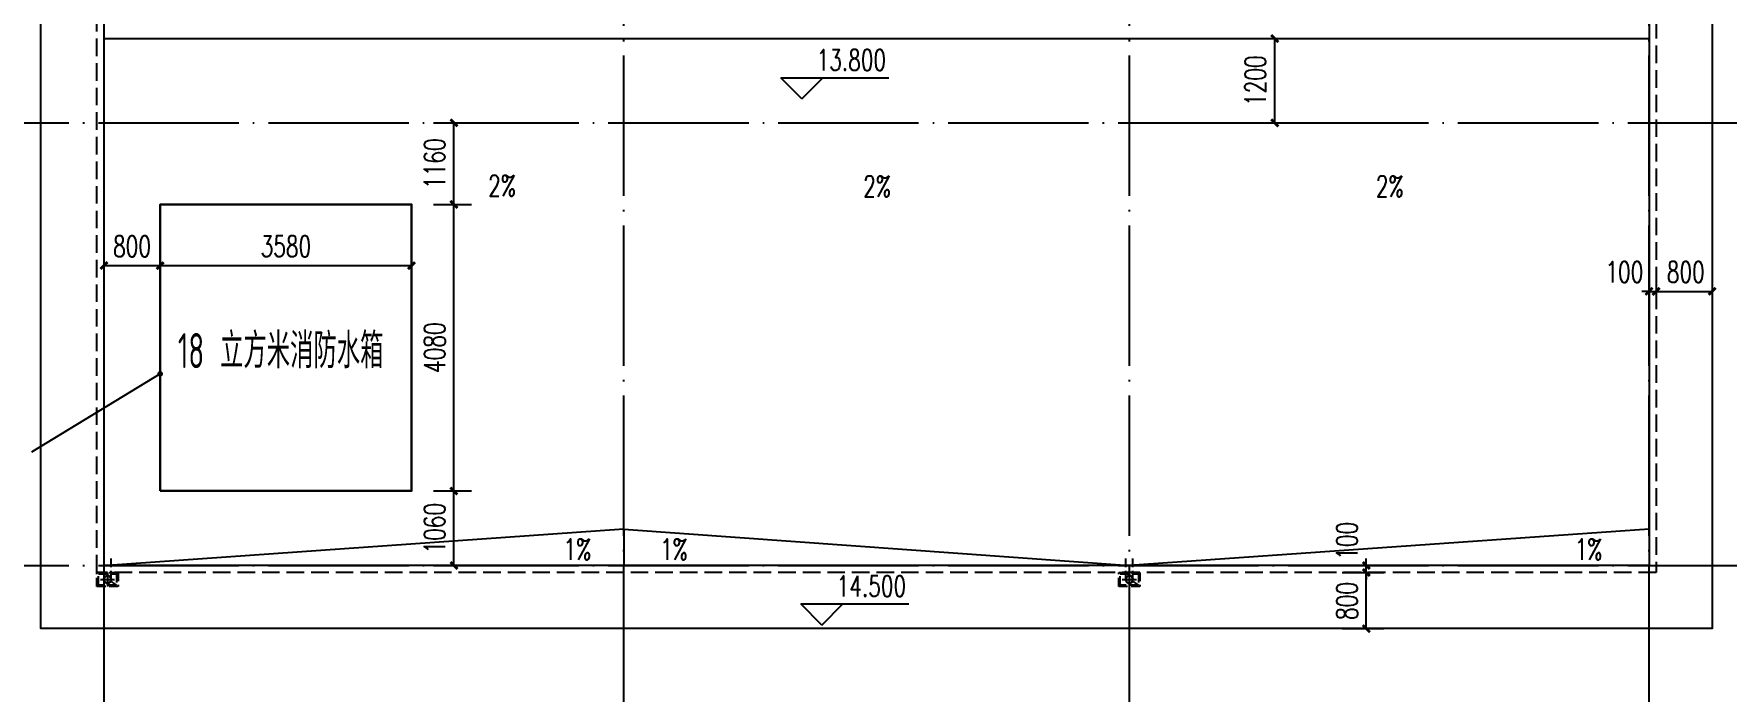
# Model space of a CAD drawing. Extents: x 5904849 to 6011887, y -826029 to -177002.
# Drawn here: x 5917905 to 5942017, y -574624 to -565253 of the extents above; entities that cross this region are included whole.
import ezdxf

# ---------------------------------------------------------------- set-up
doc = ezdxf.new("R2010")
doc.units = 0
doc.header["$LTSCALE"] = 1000
doc.header["$MEASUREMENT"] = 0
for name, pattern in [('CONTINOUS', [0]), ('DASH', [0.35, 0.25, -0.1]), ('DASH_50', [0.175, 0.125, -0.05]), ('DOTE', [2.42, 2, -0.2, 0.02, -0.2])]:
    doc.linetypes.add(name, pattern=pattern)
doc.layers.get('0').update_dxf_attribs({"linetype": 'CONTINUOUS'})
doc.layers.get('Defpoints').update_dxf_attribs({"linetype": 'CONTINUOUS'})
doc.layers.add('_0', color=7, linetype='CONTINUOUS', lineweight=25)
for name, color, linetype in [('DIM_ELEV', 3, 'CONTINUOUS'), ('DIM_LEAD', 3, 'CONTINUOUS'), ('DIM_SYMB', 3, 'CONTINUOUS'), ('DOTE', 252, 'CONTINUOUS'), ('LAYER1', 143, 'CONTINUOUS'), ('PUB_DIM', 3, 'CONTINUOUS'), ('PUB_TEXT', 7, 'CONTINUOUS'), ('洁具', 127, 'CONTINUOUS')]:
    doc.layers.add(name, color=color, linetype=linetype)
doc.styles.add('_TCH_DIM', font='SIMPLEX', dxfattribs={"bigfont": 'GBCBIG'})
doc.styles.add('_TCH_DIM_T3', font='SIMPLEX', dxfattribs={"width": 0.705882, "bigfont": 'GBCBIG'})
doc.styles.add('schuco', font='sceie.shx', dxfattribs={"width": 0.7, "bigfont": 'sceic.shx'})
doc.dimstyles.new('_TCH_ARCH&&100', dxfattribs={"dimtxt": 297.5, "dimasz": 100, "dimexe": 250, "dimexo": 300, "dimgap": 126.25, "dimtad": 1, "dimdec": 0, "dimzin": 0, "dimdsep": 46, "dimtxsty": '_TCH_DIM_T3', "dimblk": 'ARCHTICK', "dimcen": 0.09, "dimclrt": 7, "dimazin": 2, "dimtfac": 1, "dimtdec": 0, "dimtix": 1, "dimtmove": 2, "dimatfit": 3, "dimfxl": 0, "dimtolj": 1, "dimtzin": 0, "dimarcsym": 0})

# ---------------------------------------------------------------- blocks, each defined once
blk = doc.blocks.new('_ArchTick')
at = {"color": 0, "linetype": 'ByBlock', "const_width": 0.4}
blk.add_lwpolyline([(-0.5, -0.5), (0.5, 0.5)], dxfattribs=at)
blk = doc.blocks.new('*D167')
at = {"layer": 'Defpoints', "color": 0}
for p in [(5923296, -566520), (5923887, -566520), (5923296, -567680)]:
    blk.add_point(p, dxfattribs=at)
at = {"layer": 'PUB_DIM', "color": 0, "lineweight": -2}
for p, q in [((5923596, -566520), (5924137, -566520)), ((5923887, -567680), (5923887, -566520)), ((5923596, -567680), (5924137, -567680))]:
    blk.add_line(p, q, dxfattribs=at)
at = {"layer": 'PUB_DIM', "color": 0, "lineweight": -2, "xscale": 100, "yscale": 100, "zscale": 100}
for p, rotation in [((5923887, -566520), 90), ((5923887, -567680), 270)]:
    blk.add_blockref('_ArchTick', p, dxfattribs=dict(at, rotation=rotation))
at = {"layer": 'PUB_DIM', "color": 7, "insert": (5923612, -567100), "char_height": 297.5, "attachment_point": 5, "rotation": 90, "style": '_TCH_DIM_T3'}
blk.add_mtext('\\A1;1160', dxfattribs=at)
blk = doc.blocks.new('*D168')
at = {"layer": 'Defpoints', "color": 0}
for p in [(5923296, -567680), (5923887, -567680), (5923296, -571760)]:
    blk.add_point(p, dxfattribs=at)
at = {"layer": 'PUB_DIM', "color": 0, "lineweight": -2}
for p, q in [((5923596, -567680), (5924137, -567680)), ((5923887, -571760), (5923887, -567680)), ((5923596, -571760), (5924137, -571760))]:
    blk.add_line(p, q, dxfattribs=at)
at = {"layer": 'PUB_DIM', "color": 0, "lineweight": -2, "xscale": 100, "yscale": 100, "zscale": 100}
for p, rotation in [((5923887, -567680), 90), ((5923887, -571760), 270)]:
    blk.add_blockref('_ArchTick', p, dxfattribs=dict(at, rotation=rotation))
at = {"layer": 'PUB_DIM', "color": 7, "insert": (5923612, -569720), "char_height": 297.5, "attachment_point": 5, "rotation": 90, "style": '_TCH_DIM_T3'}
blk.add_mtext('\\A1;4080', dxfattribs=at)
blk = doc.blocks.new('*D169')
at = {"layer": 'Defpoints', "color": 0}
for p in [(5923296, -571760), (5923887, -571760), (5923296, -572820)]:
    blk.add_point(p, dxfattribs=at)
at = {"layer": 'PUB_DIM', "color": 0, "lineweight": -2}
for p, q in [((5923596, -571760), (5924137, -571760)), ((5923887, -572820), (5923887, -571760)), ((5923596, -572820), (5924137, -572820))]:
    blk.add_line(p, q, dxfattribs=at)
at = {"layer": 'PUB_DIM', "color": 0, "lineweight": -2, "xscale": 100, "yscale": 100, "zscale": 100}
for p, rotation in [((5923887, -571760), 90), ((5923887, -572820), 270)]:
    blk.add_blockref('_ArchTick', p, dxfattribs=dict(at, rotation=rotation))
at = {"layer": 'PUB_DIM', "color": 7, "insert": (5923612, -572290), "char_height": 297.5, "attachment_point": 5, "rotation": 90, "style": '_TCH_DIM_T3'}
blk.add_mtext('\\A1;1060', dxfattribs=at)
blk = doc.blocks.new('*D170')
at = {"layer": 'Defpoints', "color": 0}
for p in [(5919704, -567865), (5923284, -567865), (5923284, -568552)]:
    blk.add_point(p, dxfattribs=at)
at = {"layer": 'PUB_DIM', "color": 0, "lineweight": -2}
for p, q in [((5919704, -568165), (5919704, -568802)), ((5923284, -568165), (5923284, -568802)), ((5919704, -568552), (5923284, -568552))]:
    blk.add_line(p, q, dxfattribs=at)
at = {"layer": 'PUB_DIM', "color": 0, "lineweight": -2, "xscale": 100, "yscale": 100, "zscale": 100, "rotation": 180}
blk.add_blockref('_ArchTick', (5919704, -568552), dxfattribs=at)
at = {"layer": 'PUB_DIM', "color": 0, "lineweight": -2, "xscale": 100, "yscale": 100, "zscale": 100}
blk.add_blockref('_ArchTick', (5923284, -568552), dxfattribs=at)
at = {"layer": 'PUB_DIM', "color": 7, "insert": (5921494, -568277), "char_height": 297.5, "attachment_point": 5, "style": '_TCH_DIM_T3'}
blk.add_mtext('\\A1;3580', dxfattribs=at)
blk = doc.blocks.new('*D171')
at = {"layer": 'Defpoints', "color": 0}
for p in [(5918904, -567865), (5919704, -567865), (5919704, -568552)]:
    blk.add_point(p, dxfattribs=at)
at = {"layer": 'PUB_DIM', "color": 0, "lineweight": -2}
for p, q in [((5918904, -568165), (5918904, -568802)), ((5919704, -568165), (5919704, -568802)), ((5918904, -568552), (5919704, -568552))]:
    blk.add_line(p, q, dxfattribs=at)
at = {"layer": 'PUB_DIM', "color": 0, "lineweight": -2, "xscale": 100, "yscale": 100, "zscale": 100, "rotation": 180}
blk.add_blockref('_ArchTick', (5918904, -568552), dxfattribs=at)
at = {"layer": 'PUB_DIM', "color": 0, "lineweight": -2, "xscale": 100, "yscale": 100, "zscale": 100}
blk.add_blockref('_ArchTick', (5919704, -568552), dxfattribs=at)
at = {"layer": 'PUB_DIM', "color": 7, "insert": (5919304, -568277), "char_height": 297.5, "attachment_point": 5, "style": '_TCH_DIM_T3'}
blk.add_mtext('\\A1;800', dxfattribs=at)
blk = doc.blocks.new('*D615')
at = {"layer": 'Defpoints', "color": 0}
for p in [(5941004, -568371), (5941804, -568371), (5941804, -568918)]:
    blk.add_point(p, dxfattribs=at)
at = {"layer": 'PUB_DIM', "color": 0, "lineweight": -2}
for p, q in [((5941004, -568671), (5941004, -569168)), ((5941804, -568671), (5941804, -569168)), ((5941004, -568918), (5941804, -568918))]:
    blk.add_line(p, q, dxfattribs=at)
at = {"layer": 'PUB_DIM', "color": 0, "lineweight": -2, "xscale": 100, "yscale": 100, "zscale": 100, "rotation": 180}
blk.add_blockref('_ArchTick', (5941004, -568918), dxfattribs=at)
at = {"layer": 'PUB_DIM', "color": 0, "lineweight": -2, "xscale": 100, "yscale": 100, "zscale": 100}
blk.add_blockref('_ArchTick', (5941804, -568918), dxfattribs=at)
at = {"layer": 'PUB_DIM', "color": 7, "insert": (5941428, -568643), "char_height": 297.5, "attachment_point": 5, "style": '_TCH_DIM_T3'}
blk.add_mtext('\\A1;800', dxfattribs=at)
blk = doc.blocks.new('*D616')
at = {"layer": 'Defpoints', "color": 0}
for p in [(5940904, -568371), (5941004, -568371), (5941004, -568918)]:
    blk.add_point(p, dxfattribs=at)
at = {"layer": 'PUB_DIM', "color": 0, "lineweight": -2}
for p, q in [((5940904, -568671), (5940904, -569168)), ((5941004, -568671), (5941004, -569168)), ((5940904, -568918), (5940804, -568918)), ((5940904, -568918), (5941004, -568918)), ((5941004, -568918), (5941104, -568918))]:
    blk.add_line(p, q, dxfattribs=at)
at = {"layer": 'PUB_DIM', "color": 0, "lineweight": -2, "xscale": 100, "yscale": 100, "zscale": 100}
blk.add_blockref('_ArchTick', (5940904, -568918), dxfattribs=at)
at = {"layer": 'PUB_DIM', "color": 0, "lineweight": -2, "xscale": 100, "yscale": 100, "zscale": 100, "rotation": 180}
blk.add_blockref('_ArchTick', (5941004, -568918), dxfattribs=at)
at = {"layer": 'PUB_DIM', "color": 7, "insert": (5940554, -568643), "char_height": 297.5, "attachment_point": 5, "style": '_TCH_DIM_T3'}
blk.add_mtext('\\A1;100', dxfattribs=at)
blk = doc.blocks.new('*D617')
at = {"layer": 'Defpoints', "color": 0}
for p in [(5936234, -572920), (5936879, -572920), (5936234, -573720)]:
    blk.add_point(p, dxfattribs=at)
at = {"layer": 'PUB_DIM', "color": 0, "lineweight": -2}
for p, q in [((5936534, -572920), (5937129, -572920)), ((5936879, -573720), (5936879, -572920)), ((5936534, -573720), (5937129, -573720))]:
    blk.add_line(p, q, dxfattribs=at)
at = {"layer": 'PUB_DIM', "color": 0, "lineweight": -2, "xscale": 100, "yscale": 100, "zscale": 100}
for p, rotation in [((5936879, -572920), 90), ((5936879, -573720), 270)]:
    blk.add_blockref('_ArchTick', p, dxfattribs=dict(at, rotation=rotation))
at = {"layer": 'PUB_DIM', "color": 7, "insert": (5936604, -573327), "char_height": 297.5, "attachment_point": 5, "rotation": 90, "style": '_TCH_DIM_T3'}
blk.add_mtext('\\A1;800', dxfattribs=at)
blk = doc.blocks.new('*D618')
at = {"layer": 'Defpoints', "color": 0}
for p in [(5936234, -572820), (5936879, -572820), (5936234, -572920)]:
    blk.add_point(p, dxfattribs=at)
at = {"layer": 'PUB_DIM', "color": 0, "lineweight": -2}
for p, q in [((5936534, -572820), (5937129, -572820)), ((5936879, -572820), (5936879, -572720)), ((5936879, -572920), (5936879, -572820)), ((5936534, -572920), (5937129, -572920)), ((5936879, -572920), (5936879, -573020))]:
    blk.add_line(p, q, dxfattribs=at)
at = {"layer": 'PUB_DIM', "color": 0, "lineweight": -2, "xscale": 100, "yscale": 100, "zscale": 100}
for p, rotation in [((5936879, -572820), 270), ((5936879, -572920), 90)]:
    blk.add_blockref('_ArchTick', p, dxfattribs=dict(at, rotation=rotation))
at = {"layer": 'PUB_DIM', "color": 7, "insert": (5936604, -572470), "char_height": 297.5, "attachment_point": 5, "rotation": 90, "style": '_TCH_DIM_T3'}
blk.add_mtext('\\A1;100', dxfattribs=at)
blk = doc.blocks.new('*D666')
at = {"layer": 'Defpoints', "color": 0}
for p in [(5934874, -565320), (5935575, -565320), (5934874, -566520)]:
    blk.add_point(p, dxfattribs=at)
at = {"layer": 'PUB_DIM', "color": 0, "lineweight": -2}
for p, q in [((5935174, -565320), (5935825, -565320)), ((5935575, -566520), (5935575, -565320)), ((5935174, -566520), (5935825, -566520))]:
    blk.add_line(p, q, dxfattribs=at)
at = {"layer": 'PUB_DIM', "color": 0, "lineweight": -2, "xscale": 100, "yscale": 100, "zscale": 100}
for p, rotation in [((5935575, -565320), 90), ((5935575, -566520), 270)]:
    blk.add_blockref('_ArchTick', p, dxfattribs=dict(at, rotation=rotation))
at = {"layer": 'PUB_DIM', "color": 7, "insert": (5935300, -565920), "char_height": 297.5, "attachment_point": 5, "rotation": 90, "style": '_TCH_DIM_T3'}
blk.add_mtext('\\A1;1200', dxfattribs=at)
blk = doc.blocks.new('A$C05153518')
at = {"layer": 'LAYER1'}
h = blk.add_hatch(color=256, dxfattribs=at)
edge = h.paths.add_edge_path()
edge.add_ellipse((200, 200), major_axis=(77.8, 77.8), ratio=1, start_angle=315, end_angle=405, ccw=False)
edge.add_line((310, 200), (300, 200))
edge.add_ellipse((200, 200), major_axis=(-70.7, 70.7), ratio=1, start_angle=225, end_angle=315)
edge.add_line((200, 300), (200, 310))
edge = h.paths.add_edge_path()
edge.add_line((200, 310), (200, 300))
edge.add_ellipse((200, 200), major_axis=(70.7, 70.7), ratio=1, start_angle=45, end_angle=135)
edge.add_line((100, 200), (90, 200))
edge.add_ellipse((200, 200), major_axis=(-77.8, 77.8), ratio=1, start_angle=-45, end_angle=45, ccw=False)
edge = h.paths.add_edge_path()
edge.add_line((90, 200), (100, 200))
edge.add_ellipse((200, 200), major_axis=(-70.7, 70.7), ratio=1, start_angle=45, end_angle=135)
edge.add_line((200, 100), (200, 90))
edge.add_ellipse((200, 200), major_axis=(77.8, 77.8), ratio=1, start_angle=135, end_angle=225, ccw=False)
edge = h.paths.add_edge_path()
edge.add_line((300, 200), (310, 200))
edge.add_ellipse((200, 200), major_axis=(-77.8, 77.8), ratio=1, start_angle=135, end_angle=225, ccw=False)
edge.add_line((200, 90), (200, 100))
edge.add_ellipse((200, 200), major_axis=(70.7, 70.7), ratio=1, start_angle=225, end_angle=315)
h = blk.add_hatch(color=256, dxfattribs=at)
edge = h.paths.add_edge_path()
edge.add_ellipse((200, 200), major_axis=(77.8, 77.8), ratio=1, start_angle=315, end_angle=405, ccw=False)
edge.add_line((310, 200), (300, 200))
edge.add_ellipse((200, 200), major_axis=(-70.7, 70.7), ratio=1, start_angle=225, end_angle=315)
edge.add_line((200, 300), (200, 310))
edge = h.paths.add_edge_path()
edge.add_line((200, 310), (200, 300))
edge.add_ellipse((200, 200), major_axis=(70.7, 70.7), ratio=1, start_angle=45, end_angle=135)
edge.add_line((100, 200), (90, 200))
edge.add_ellipse((200, 200), major_axis=(-77.8, 77.8), ratio=1, start_angle=-45, end_angle=45, ccw=False)
edge = h.paths.add_edge_path()
edge.add_line((90, 200), (100, 200))
edge.add_ellipse((200, 200), major_axis=(-70.7, 70.7), ratio=1, start_angle=45, end_angle=135)
edge.add_line((200, 100), (200, 90))
edge.add_ellipse((200, 200), major_axis=(77.8, 77.8), ratio=1, start_angle=135, end_angle=225, ccw=False)
edge = h.paths.add_edge_path()
edge.add_line((300, 200), (310, 200))
edge.add_ellipse((200, 200), major_axis=(-77.8, 77.8), ratio=1, start_angle=135, end_angle=225, ccw=False)
edge.add_line((200, 90), (200, 100))
edge.add_ellipse((200, 200), major_axis=(70.7, 70.7), ratio=1, start_angle=225, end_angle=315)
at = {"layer": 'DOTE'}
for p, q in [((400, 200), (0, 200)), ((200, 400), (200, 0)), ((200, 400), (200, 0)), ((200, 400), (200, 0))]:
    blk.add_line(p, q, dxfattribs=at)
at = {"layer": 'LAYER1'}
for radius in [110, 110, 100, 100]:
    blk.add_circle((200, 200), radius, dxfattribs=at)
blk = doc.blocks.new('A$C395401BF')
at = {"layer": 'LAYER1', "xscale": -0.5, "yscale": 0.5, "zscale": 0.5, "rotation": 180}
blk.add_blockref('A$C05153518', (0, 200), dxfattribs=at)
blk = doc.blocks.new('34343434')
at = {"layer": 'DOTE'}
blk.add_line((57410, 27919), (57410, 28119), dxfattribs=at)
at = {"layer": 'LAYER1', "linetype": 'DASH_50'}
for p, q in [((57410, 28069), (57070, 28069)), ((57410, 27969), (57070, 27969)), ((57436, 28062), (57490, 28149))]:
    blk.add_line(p, q, dxfattribs=at)
for points in [[(57310, 27869), (57310, 28169), (57510, 28169), (57510, 27869)], [(57330, 27889), (57330, 28149), (57490, 28149), (57490, 27889)]]:
    blk.add_lwpolyline(points, close=True, dxfattribs=at)
at = {"layer": 'LAYER1', "linetype": 'CONTINOUS'}
blk.add_circle((57410, 28019), 50, dxfattribs=at)
at = {"rotation": 270}
blk.add_blockref('A$C395401BF', (57310, 28119), dxfattribs=at)

msp = doc.modelspace()

# ---------------------------------------------------------------- linework, layer by layer
at = {"color": 0}
msp.add_line((5918904.3, -565319.6), (5940904.3, -565319.6), dxfattribs=at)
for p, q in [((5926304.3, -572304.2), (5918957.6, -572819.6)), ((5926304.3, -572304.2), (5933504.3, -572819.6)), ((5940904.3, -572304.2), (5933504.3, -572819.6))]:
    msp.add_line(p, q)
for points in [[(5918004.3, -556919.6), (5941804.3, -556919.6), (5941804.3, -573719.6), (5918004.3, -573719.6)], [(5918904.3, -557819.6), (5940904.3, -557819.6), (5940904.3, -572819.6), (5918904.3, -572819.6)]]:
    msp.add_lwpolyline(points, close=True, dxfattribs=at)
at = {"color": 0, "linetype": 'DASH'}
msp.add_lwpolyline([(5918804.3, -557719.6), (5941004.3, -557719.6), (5941004.3, -572919.6), (5918804.3, -572919.6)], close=True, dxfattribs=at)
at = {"layer": '_0', "color": 0}
msp.add_line((5926304.3, -572304.2), (5926304.3, -572819.6), dxfattribs=at)
at = {"layer": 'DIM_ELEV', "color": 0}
for p, q in [((5928840.5, -566177.1), (5928540.5, -565877.1)), ((5928540.5, -565877.1), (5930080.8, -565877.1)), ((5928840.5, -566177.1), (5929140.5, -565877.1)), ((5929125.7, -573668.6), (5928825.7, -573368.6)), ((5928825.7, -573368.6), (5930365.9, -573368.6)), ((5929125.7, -573668.6), (5929425.7, -573368.6))]:
    msp.add_line(p, q, dxfattribs=at)
at = {"layer": 'DIM_LEAD'}
msp.add_line((5919704.3, -570092.7), (5917870.5, -571206), dxfattribs=at)
at = {"layer": 'DIM_LEAD', "const_width": 40}
msp.add_lwpolyline([(5919721.4, -570082.3, 1), (5919687.2, -570103.1, 1)], format="xyb", close=True, dxfattribs=at)
at = {"layer": 'DIM_SYMB', "color": 0}
for points in [[(5924564, -567667.5, 0, 0, 0), (5924564, -570058.3, 80, 0, 0), (5924564, -570358.3, 0, 0, 0)], [(5929904.3, -567676.3, 0, 0, 0), (5929904.3, -570067.1, 80, 0, 0), (5929904.3, -570367.1, 0, 0, 0)], [(5937204.3, -567676.3, 0, 0, 0), (5937204.3, -570067.1, 80, 0, 0), (5937204.3, -570367.1, 0, 0, 0)]]:
    msp.add_lwpolyline(points, format="xyseb", dxfattribs=at)
at = {"layer": 'DIM_SYMB'}
for points in [[(5925346.5, -572590, 0, 0, 0), (5924194.8, -572590, 80, 0, 0), (5923894.8, -572590, 0, 0, 0)], [(5927262.1, -572590, 0, 0, 0), (5928413.8, -572590, 80, 0, 0), (5928713.8, -572590, 0, 0, 0)], [(5939746.5, -572590, 0, 0, 0), (5938594.8, -572590, 80, 0, 0), (5938294.8, -572590, 0, 0, 0)]]:
    msp.add_lwpolyline(points, format="xyseb", dxfattribs=at)
at = {"layer": 'DOTE', "linetype": 'DOTE'}
for p, q in [((5918904.3, -574819.6), (5918904.3, -555319.6)), ((5926304.3, -574819.6), (5926304.3, -555319.6)), ((5933504.3, -574819.6), (5933504.3, -555319.6)), ((5940904.3, -574819.6), (5940904.3, -555319.6)), ((5916404.3, -566519.6), (5943404.3, -566519.6)), ((5916404.3, -572819.6), (5943404.3, -572819.6))]:
    msp.add_line(p, q, dxfattribs=at)
at = {"layer": '洁具', "color": 1, "lineweight": 30}
msp.add_lwpolyline([(5919704.3, -571759.6), (5923284.3, -571759.6), (5923284.3, -567679.6), (5919704.3, -567679.6)], close=True, dxfattribs=at)

# ---------------------------------------------------------------- block references
at = {"linetype": 'DOTE', "rotation": 270}
for p in [(5890935.1, -515609.7), (5905485.1, -515609.7)]:
    msp.add_blockref('34343434', p, dxfattribs=at)

# ---------------------------------------------------------------- texts
at = {"style": 'schuco', "width": 0.7}
for s, p in [('立方米消防水箱', (5920556.4, -570012.1)), ('18', (5919956.4, -570012.1))]:
    msp.add_text(s, height=500, dxfattribs=at).set_placement(p)
at = {"layer": 'PUB_TEXT', "color": 0, "style": '_TCH_DIM', "width": 0.705882}
for s, p in [('13.800', (5929050.8, -565772.1)), ('2%', (5924374, -567562.5)), ('2%', (5929714.3, -567571.3)), ('2%', (5937014.3, -567571.3)), ('14.500', (5929335.9, -573263.6))]:
    msp.add_text(s, height=297.5, dxfattribs=at).set_placement(p)
at = {"layer": 'PUB_TEXT', "style": '_TCH_DIM', "width": 0.705882}
for p in [(5925446.6, -572738.8), (5926822, -572738.8), (5939846.6, -572738.8)]:
    msp.add_text('1%', height=297.5, dxfattribs=at).set_placement(p)

# ---------------------------------------------------------------- dimensions: what is measured, and where the dimension line sits
at = {"layer": 'PUB_DIM', "color": 0}
for p1, p2, distance, picture, middle in [((5934874.1, -566519.6), (5934874.1, -565319.6), -700.7, '*D666', (5935299.7, -565919.6)), ((5923296, -567679.6), (5923296, -566519.6), -591, '*D167', (5923612, -567099.6)), ((5923296, -571759.6), (5923296, -567679.6), -591, '*D168', (5923612, -569719.6)), ((5918904.3, -567865.2), (5919704.3, -567865.2), -686.9, '*D171', (5919304.3, -568277)), ((5919704.3, -567865.2), (5923284.3, -567865.2), -686.9, '*D170', (5921494.3, -568277)), ((5923296, -572819.6), (5923296, -571759.6), -591, '*D169', (5923612, -572289.6))]:
    dim = msp.add_aligned_dim(p1=p1, p2=p2, distance=distance, dimstyle='_TCH_ARCH&&100', dxfattribs=at)
    dim.commit()
    dim.dimension.update_dxf_attribs({"geometry": picture, "text_midpoint": middle})
for base, p1, p2, angle, picture, middle in [((5941004.3, -568918.1), (5940904.3, -568371.5), (5941004.3, -568371.5), 0, '*D616', (5940554.3, -568643.1)), ((5941804.3, -568918.1), (5941004.3, -568371.5), (5941804.3, -568371.5), 0, '*D615', (5941428.1, -568643.1)), ((5936879.4, -572819.6), (5936233.6, -572919.6), (5936233.6, -572819.6), 90, '*D618', (5936604.4, -572469.6)), ((5936879.4, -572919.6), (5936233.6, -573719.6), (5936233.6, -572919.6), 90, '*D617', (5936604.4, -573327.5))]:
    dim = msp.add_linear_dim(base=base, p1=p1, p2=p2, angle=angle, dimstyle='_TCH_ARCH&&100', dxfattribs=at)
    dim.commit()
    dim.dimension.update_dxf_attribs({"geometry": picture, "text_midpoint": middle, "dimtype": 129})

doc.saveas('drawing.dxf')
